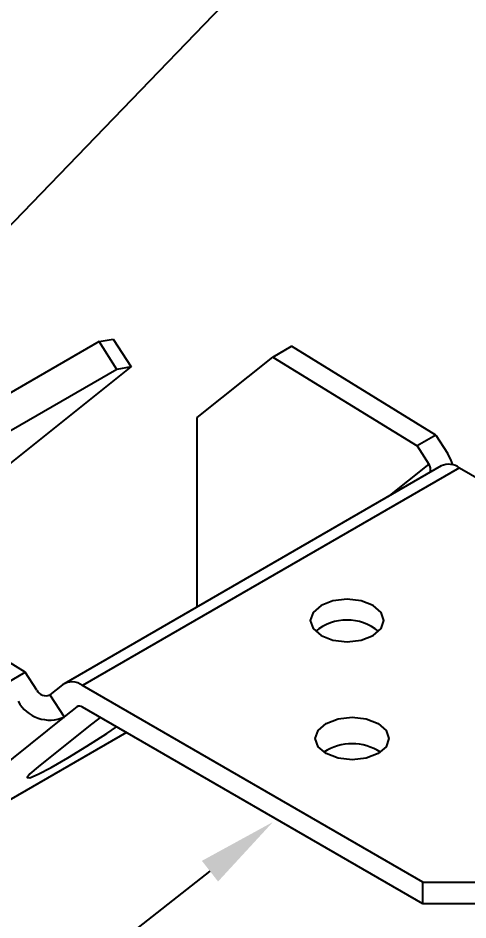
# Model space of a CAD drawing. Extents: x -1.2 to 11.7, y -13.3 to 0.
# Drawn here: x 5.401 to 6.416, y -4.665 to -2.631 of the extents above; entities that cross this region are included whole.
import ezdxf
from ezdxf import colors
from ezdxf.entities.mleader import LeaderData, LeaderLine
from ezdxf.math import Vec2, Vec3

# ---------------------------------------------------------------- set-up
doc = ezdxf.new("R2010")
doc.units = 0
doc.header["$LTSCALE"] = 0.5
doc.header["$MEASUREMENT"] = 0
doc.layers.add('FAB DWG', color=221, linetype='CONTINUOUS')
doc.layers.add('Mounting', color=4, linetype='CONTINUOUS')
doc.styles.get("Standard").update_dxf_attribs({"font": 'arial.ttf'})

msp = doc.modelspace()

# ---------------------------------------------------------------- linework, layer by layer
at = {"layer": 'Mounting', "linetype": 'Continuous', "transparency": 16777216}
for p, q in [((5.5841, -3.3611), (5.6157, -3.3555)), ((5.6157, -3.3555), (5.6562, -3.4181)), ((5.5841, -3.3611), (4.9654, -3.7182)), ((5.6246, -3.4237), (5.5841, -3.3611)), ((5.9762, -3.3959), (6.0185, -3.3715)), ((6.3438, -3.572), (6.0185, -3.3715)), ((5.8058, -3.5321), (5.9762, -3.3959)), ((5.9762, -3.3959), (6.3015, -3.5964)), ((5.6246, -3.4237), (5.0059, -3.7808)), ((5.2898, -3.7109), (5.6562, -3.4181)), ((5.6562, -3.4181), (5.6246, -3.4237)), ((5.8058, -3.9589), (5.8058, -3.5321)), ((6.3438, -3.572), (6.3015, -3.5964)), ((6.3438, -3.572), (6.3701, -3.6127)), ((6.3015, -3.5964), (6.3278, -3.6371)), ((6.3278, -3.6371), (6.2356, -3.7109)), ((6.3558, -3.6415), (5.5051, -4.1325)), ((6.3975, -3.6456), (5.5468, -4.1366)), ((6.3975, -3.6456), (7.1655, -4.0888)), ((5.4173, -4.1067), (5.0921, -3.9062)), ((5.3751, -4.1311), (5.4173, -4.1067)), ((5.4437, -4.1474), (5.4173, -4.1067)), ((5.5016, -4.1349), (5.4732, -4.1576)), ((6.3147, -4.5798), (5.5468, -4.1366)), ((5.4732, -4.1576), (5.5056, -4.2076)), ((5.534, -4.1849), (5.5056, -4.2076)), ((5.536, -4.1837), (5.534, -4.1849)), ((6.3147, -4.6287), (5.5468, -4.1854)), ((5.5056, -4.2076), (4.9835, -4.6249)), ((5.5869, -4.2086), (5.5604, -4.2289)), ((5.5604, -4.2289), (5.4467, -4.3197)), ((5.6458, -4.2426), (4.9835, -4.6249)), ((6.3147, -4.5798), (6.6683, -4.5798)), ((6.3147, -4.6287), (6.3147, -4.5798)), ((6.6683, -4.6287), (6.3147, -4.6287))]:
    msp.add_line(p, q, dxfattribs=at)
at = {"layer": 'Mounting', "linetype": 'Continuous', "transparency": 16777216, "flags": 128}
for points in [[(6.3821, -3.6391), (6.3778, -3.627), (6.3701, -3.6127)], [(6.2022, -4.0239), (6.2202, -4.0083), (6.2265, -3.99), (6.2202, -3.9717), (6.2022, -3.9561), (6.1753, -3.9457), (6.1435, -3.9421), (6.1117, -3.9457), (6.0848, -3.9561), (6.0668, -3.9717), (6.0605, -3.99), (6.0668, -4.0083), (6.0848, -4.0239), (6.1117, -4.0343), (6.1435, -4.0379), (6.1753, -4.0343), (6.2022, -4.0239)], [(6.0962, -4.2224), (6.1232, -4.212), (6.1549, -4.2083), (6.1867, -4.212), (6.2136, -4.2224), (6.2316, -4.2379), (6.2379, -4.2563), (6.2316, -4.2746), (6.2136, -4.2901), (6.1867, -4.3005), (6.1549, -4.3042), (6.1232, -4.3005), (6.0962, -4.2901), (6.0783, -4.2746), (6.0719, -4.2563), (6.0783, -4.2379), (6.0962, -4.2224)], [(5.4467, -4.3197), (5.4281, -4.3358), (5.4217, -4.3443), (5.4281, -4.3447), (5.4467, -4.3369), (5.4761, -4.3215), (5.5138, -4.2997), (5.5569, -4.2733), (5.6017, -4.2445), (5.6238, -4.2299)]]:
    msp.add_lwpolyline(points, dxfattribs=at)
at = {"layer": 'Mounting', "linetype": 'Continuous', "transparency": 16777216}
for centre, radius, start, end in [((6.3074, -3.651), 0.0247, 349.9251, 34.312), ((6.3732, -3.6788), 0.0412, 53.7859, 114.9123), ((6.1435, -4.1019), 0.1129, 50.767, 129.233), ((5.5229, -4.1684), 0.0398, 53.1225, 122.4561), ((5.4639, -4.1364), 0.0231, 208.4738, 293.5706), ((5.473, -4.133), 0.0815, 208.4738, 293.5706), ((5.54, -4.1944), 0.0113, 53.1225, 122.4561), ((6.1549, -4.3864), 0.1184, 57.2833, 122.7167)]:
    msp.add_arc(centre, radius, start, end, dxfattribs=at)

# ---------------------------------------------------------------- leaders
at = {"layer": 'FAB DWG', "ltscale": 0.5, "transparency": 16777216}
ml = msp.add_multileader_mtext('Standard', dxfattribs=at)
ml.set_content('\\A1;HW14204-00 \\P1/4-20 X 3/4" Phillips TRUSS HD ', color=256)
ml.set_leader_properties()
ml.build(insert=Vec2(0, 0))
ml.multileader.update_dxf_attribs({"dogleg_length": 0.234, "arrow_head_size": 0.18})
ctx = ml.context
ctx.base_point, ctx.char_height, ctx.arrow_head_size, ctx.landing_gap_size, ctx.plane_origin = Vec3(5.9345, -1.1183), 0.188, 0.18, 0.09, Vec3(8.2361, 0.8839)
notes = []
notes.append((ctx, [(1, (1, 1, 0), (5.5745, -1.1183), (1, 0), 0.36, [(0, [(4.666, -2.6369)], 0, [])])]))
ctx.mtext.insert, ctx.mtext.rotation, ctx.mtext.width, ctx.mtext.flow_direction = Vec3(6.0245, -0.9982), 6.283185, 2.236333, 5
ml = msp.add_multileader_mtext('Standard', dxfattribs=at)
ml.set_content('BK01517\\P{\\A1;LS1-MALE\\PCONNECTING BRACKET}', color=256)
ml.set_leader_properties()
ml.build(insert=Vec2(0, 0))
ml.multileader.update_dxf_attribs({"dogleg_length": 0.234, "arrow_head_size": 0.18})
ctx = ml.context
ctx.base_point, ctx.char_height, ctx.arrow_head_size, ctx.landing_gap_size, ctx.plane_origin = Vec3(6.6502, -2.1602), 0.188, 0.18, 0.09, Vec3(-3.3765, 3.8336)
notes.append((ctx, [(0, (1, 1, 0), (6.2902, -2.1602), (1, 0), 0.36, [(0, [(5.0903, -3.4025)], 0, [])])]))
ctx.mtext.insert, ctx.mtext.rotation, ctx.mtext.width, ctx.mtext.flow_direction = Vec3(6.7402, -2.0646), 6.283185, 5.009196, 5
ml = msp.add_multileader_mtext('Standard', dxfattribs=at)
ml.set_content('BK01515\\P{\\A1;LS1-FEMALE\\PCONNECTING BRACKET}', color=256)
ml.set_leader_properties()
ml.build(insert=Vec2(0, 0))
ml.multileader.update_dxf_attribs({"dogleg_length": 0.234, "arrow_head_size": 0.18})
ctx = ml.context
ctx.base_point, ctx.char_height, ctx.arrow_head_size, ctx.landing_gap_size, ctx.plane_origin = Vec3(1.0243, -5.5005), 0.188, 0.18, 0.09, Vec3(-7.0749, -8.2952)
ctx.text_align_type = 2
notes.append((ctx, [(1, (1, 1, 0), (4.6249, -5.5005), (-1, 0), 0.36, [(0, [(5.9762, -4.4445)], 0, [])])]))
ctx.mtext.insert, ctx.mtext.rotation, ctx.mtext.width, ctx.mtext.alignment, ctx.mtext.flow_direction = Vec3(4.1749, -5.4049), 6.283185, 5.009196, 3, 5
for ctx, leaders in notes:
    for number, flags, end, landing, length, lines in leaders:
        leader = LeaderData()
        leader.index, (leader.has_last_leader_line, leader.has_dogleg_vector, leader.attachment_direction) = number, flags
        leader.last_leader_point, leader.dogleg_vector, leader.dogleg_length = Vec3(end), Vec3(landing), length
        for number, points, colour, breaks in lines:
            line = LeaderLine()
            line.index, line.vertices, line.color, line.breaks = number, Vec3.list(points), colors.encode_raw_color(colour), breaks
            leader.lines.append(line)
        ctx.leaders.append(leader)

doc.saveas('drawing.dxf')
